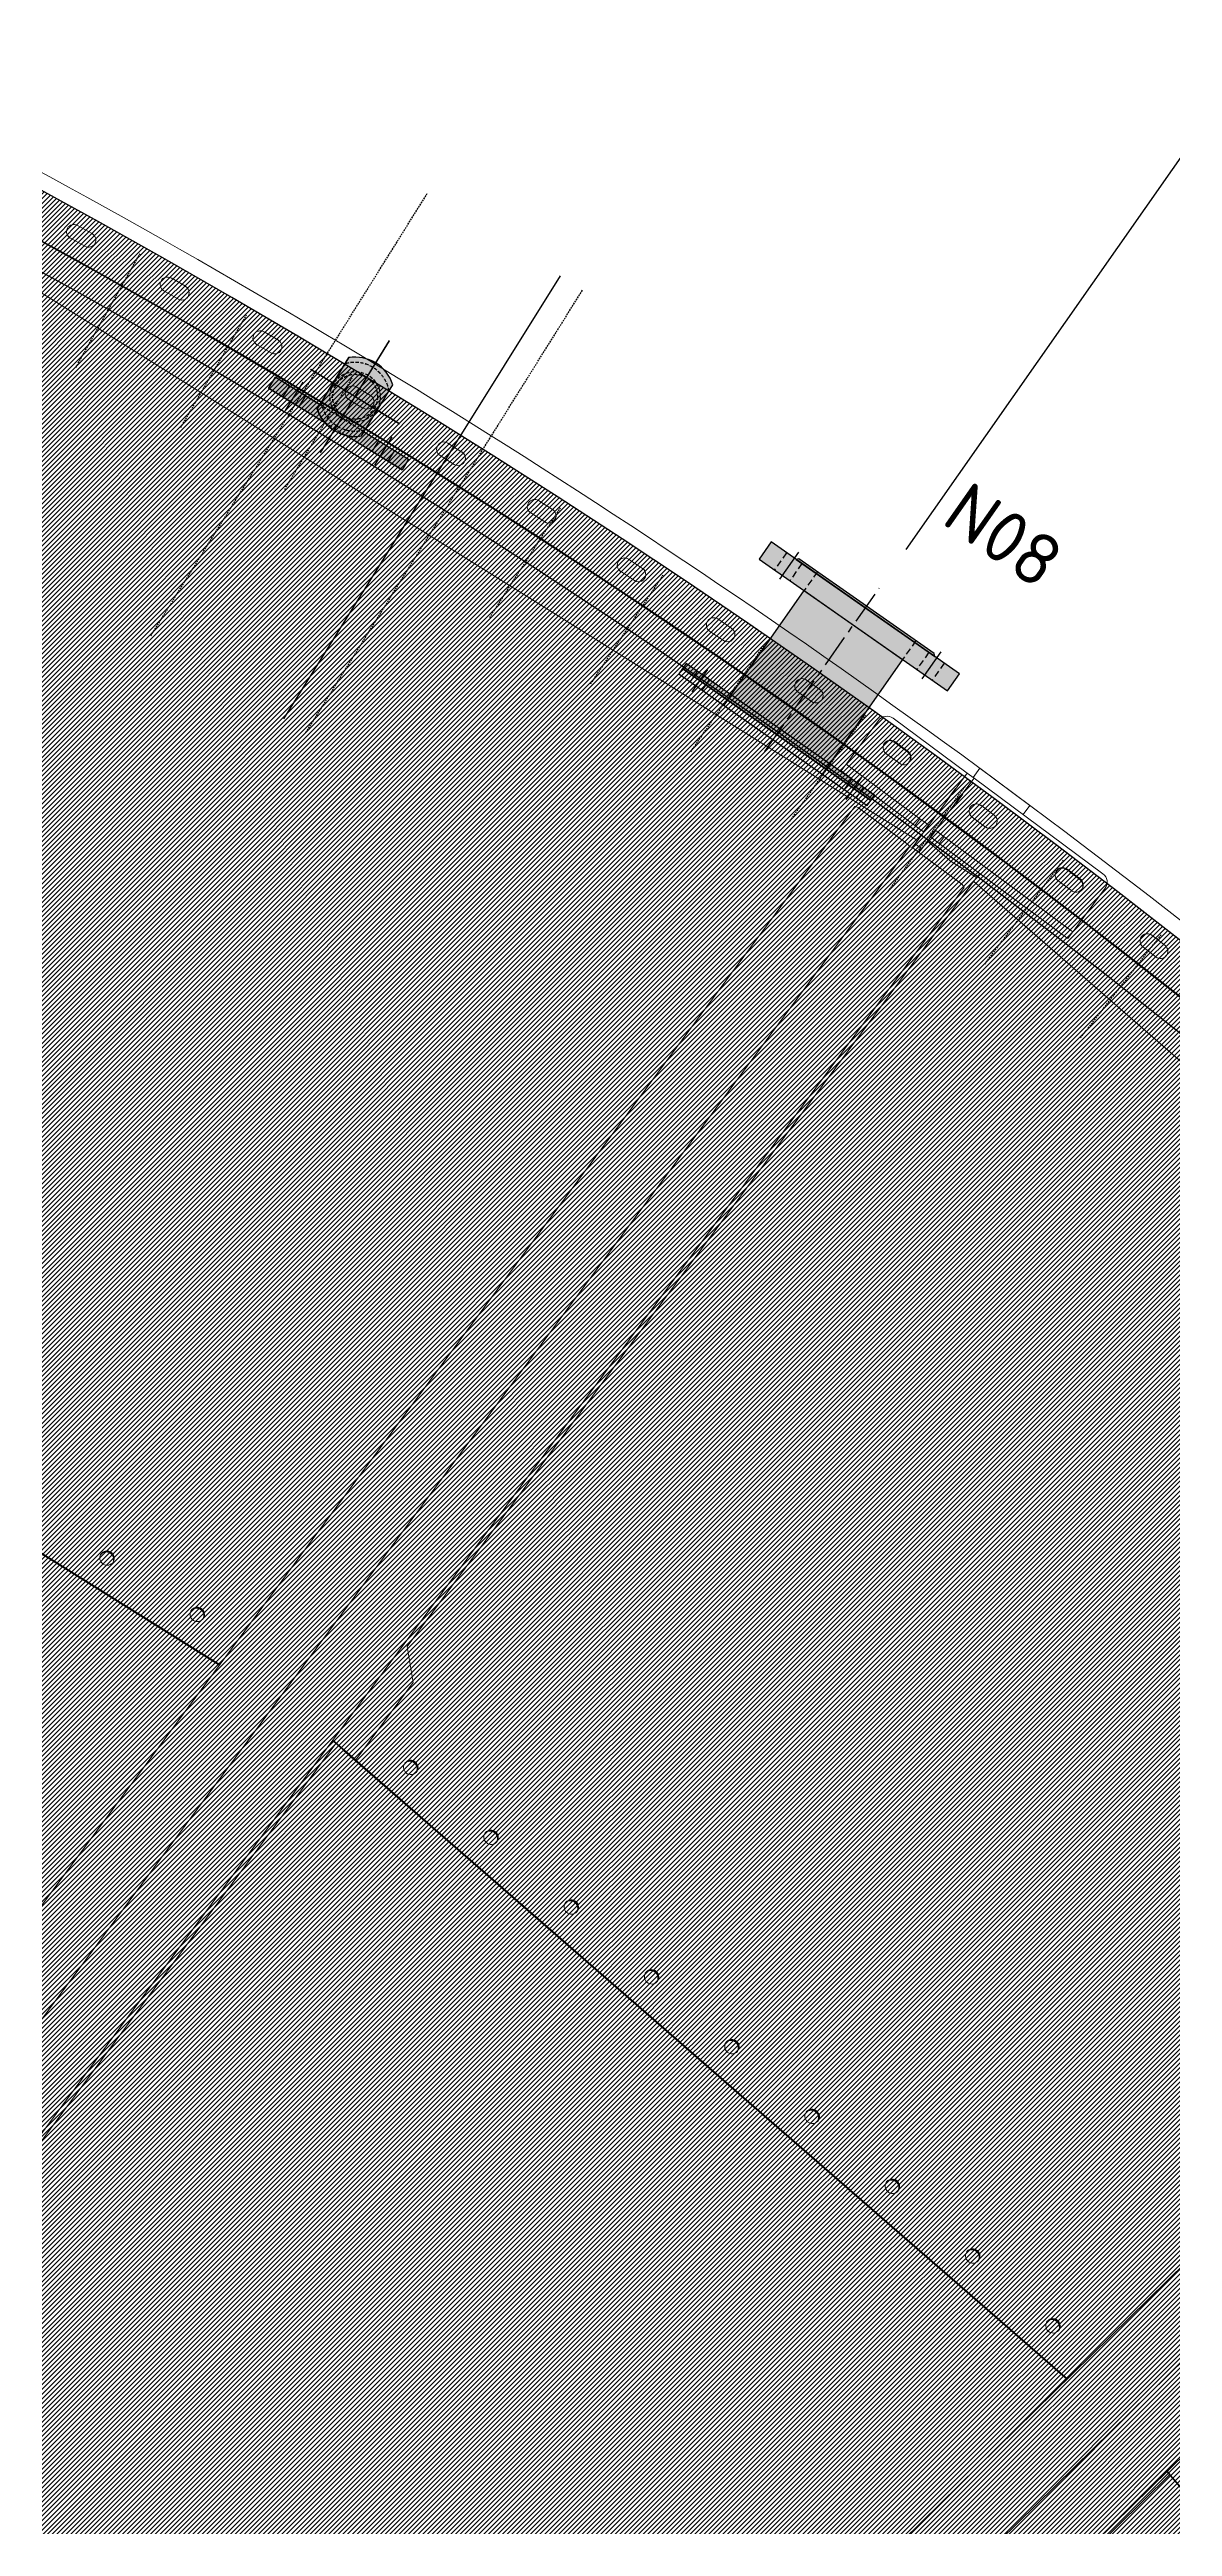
# Model space of a CAD drawing. Header units: millimetres. Extents: x -272986 to 200319, y -34579 to 49604.
# Drawn here: x 11574 to 12649, y 43119 to 45490 of the extents above; entities that cross this region are included whole.
import ezdxf

# ---------------------------------------------------------------- set-up
doc = ezdxf.new("R2010")
doc.units = ezdxf.units.MM
for name, pattern in [('CENTER', [50.8, 31.75, -6.35, 6.35, -6.35]), ('HIDDEN', [9.525, 6.35, -3.175]), ('HIDDEN2', [4.7625, 3.175, -1.5875])]:
    doc.linetypes.add(name, pattern=pattern)
doc.layers.get('Defpoints').update_dxf_attribs({"color": 9})
for name, color, linetype in [('X 0001 M', 7, 'Continuous'), ('X 0051 M', 7, 'Continuous'), ('X 0203 M', 7, 'Continuous'), ('X 1001 M', 8, 'HIDDEN2'), ('X 1051 M', 8, 'HIDDEN'), ('X 1203 M', 8, 'HIDDEN2'), ('X 2051 M', 1, 'CENTER'), ('X 2203 M', 1, 'CENTER'), ('X 3001 D', 5, 'Continuous'), ('X 5001 H', 8, 'Continuous'), ('X 5203 H', 255, 'Continuous')]:
    doc.layers.add(name, color=color, linetype=linetype)
doc.layers.add('X 5999 H', color=7, linetype='Continuous', true_color=0xffffff)
doc.styles.add('BIT STD. 2.5', font='isocpeur.ttf', dxfattribs={"height": 2.5})
doc.dimstyles.new('BIT STD. 2.5', dxfattribs={"dimtxt": 2.5, "dimasz": 2.5, "dimexe": 1, "dimexo": 0.75, "dimgap": 1, "dimtad": 1, "dimdec": 0, "dimdsep": 46, "dimtxsty": 'BIT STD. 2.5', "dimcen": 0, "dimadec": 0, "dimazin": 0, "dimtfac": 1, "dimtdec": 0, "dimtmove": 0, "dimatfit": 3, "dimfxl": 1, "dimtfill": 1, "dimlwd": -1, "dimlwe": -1, "dimarcsym": 0})

# ---------------------------------------------------------------- blocks, each defined once
blk = doc.blocks.new('*U393')
at = {"layer": 'X 0001 M'}
blk.add_line((25, -250), (25, 250), dxfattribs=at)
at = {"layer": 'X 1001 M', "color": 251, "ltscale": 0.5}
for p, q in [((-125, -250), (-125, 250)), ((50, -250), (50, 250))]:
    blk.add_line(p, q, dxfattribs=at)
blk = doc.blocks.new('*U394')
at = {"color": 0, "linetype": 'ByBlock', "lineweight": -2, "transparency": 16777216, "rotation": 324}
blk.add_blockref('*U393', (-43807.6, 44772), dxfattribs=at)
blk = doc.blocks.new('*U395')
at = {"layer": 'Defpoints', "color": 6, "linetype": 'HIDDEN2', "ltscale": 0.5}
blk.add_line((0, -62.5), (0, 62.5), dxfattribs=at)
blk = doc.blocks.new('*U396')
at = {"color": 0, "linetype": 'ByBlock', "lineweight": -2, "transparency": 16777216}
for p, rotation in [((-44075, 44956.6), 326.5714285714286), ((-43978.1, 44891.6), 325.7142857142857), ((-43882.2, 44825.1), 324.8571428571428), ((-43787.4, 44757.3), 323.9999999999999), ((-43693.5, 44688), 323.1428571428571), ((-43600.7, 44617.3), 322.2857142857143), ((-43508.9, 44545.3), 321.4285714285714), ((-43418.2, 44471.8), 320.5714285714286), ((-43328.7, 44397.1), 319.7142857142857), ((-43240.3, 44321), 318.8571428571428), ((-43153, 44243.6), 317.9999999999999)]:
    blk.add_blockref('*U395', p, dxfattribs=dict(at, rotation=rotation))
blk = doc.blocks.new('A$C6fe8132b')
for name in ['*U394', '*U396']:
    blk.add_blockref(name, (48371.2, -38448.1))
blk = doc.blocks.new('*D16')
at = {"layer": 'Defpoints', "color": 0, "transparency": 16777216}
for p in [(15597, 48479.1), (0, 38448.1), (15597, 38448.1)]:
    blk.add_point(p, dxfattribs=at)
at = {"layer": 'X 3001 D', "color": 0, "transparency": 16777216}
for p, q in [((0, 38493.1), (0, 48539.1)), ((15597, 38493.1), (15597, 48539.1)), ((150, 48479.1), (15447, 48479.1))]:
    blk.add_line(p, q, dxfattribs=at)
for points in [[(150, 48504.1), (150, 48454.1), (0, 48479.1)], [(15447, 48504.1), (15447, 48454.1), (15597, 48479.1)]]:
    blk.add_solid(points, dxfattribs=at)
at = {"layer": 'X 3001 D', "color": 0, "transparency": 16777216, "insert": (7798.5, 48629.1), "char_height": 150, "attachment_point": 5, "style": 'BIT STD. 2.5', "bg_fill": 3, "box_fill_scale": 1.1, "bg_fill_color": 256, "bg_fill_true_color": 13158600, "bg_fill_transparency": 0}
blk.add_mtext('INTERNAL TANK DIAMETER - %%C15597mm (20 PLATES ROUND)', dxfattribs=at)
blk = doc.blocks.new('A$C89218876')
at = {"layer": 'X 1001 M', "linetype": 'Continuous', "lineweight": 0}
for p, q in [((-3811, 4502), (-5034.9, 5934.9)), ((-5088.6, 5901.6), (-5906.3, 5083.9)), ((-5906.3, 5083.9), (-5088.6, 5901.6)), ((-3866.5, 4466.8), (-5084.3, 5892.7)), ((-3866.5, 4466.8), (-5084.3, 5892.7)), ((-3915.3, 4423.8), (-5133.8, 5850.5)), ((-5843.1, 5250.4), (-5832.4, 5262.3)), ((-5822, 5252.9), (-5832.7, 5241)), ((-6004.9, 5091), (-5905.1, 5207.8)), ((-5891, 5208.9), (-5857.6, 5180.4)), ((-5912, 5173.6), (-5901.6, 5185.8)), ((-5911.4, 5173.5), (-5900.8, 5185.5)), ((-5891, 5176.7), (-5901.4, 5164.5)), ((-5858, 5167.6), (-5851.5, 5175.2)), ((-5851.5, 5175.2), (-5857.6, 5180.4)), ((-5845.4, 5170), (-5851.9, 5162.4)), ((-5845.4, 5170), (-5851.5, 5175.2)), ((-4375.4, 5162.7), (-4351.8, 5180)), ((-4351.3, 5179.5), (-4374.9, 5162.2)), ((-5876.2, 5146.2), (-5881.6, 5139.9)), ((-5876.2, 5146.2), (-5858, 5167.6)), ((-5851.9, 5162.4), (-5870.2, 5141)), ((-3813, 4510.7), (-4371.5, 5164.7)), ((-5966.9, 5135.5), (-5975.2, 5142.6)), ((-5950.9, 5058.7), (-5881.6, 5139.9)), ((-5875.5, 5134.7), (-5944.9, 5053.5)), ((-5875.5, 5134.7), (-5870.2, 5141)), ((-5978.6, 5095.7), (-5968.2, 5107.8)), ((-5957.5, 5098.7), (-5967.9, 5086.6)), ((-6067.5, 5017.7), (-6010.1, 5084.9)), ((-6014, 5097.2), (-6005.7, 5090.1)), ((-6004.9, 5091), (-6010.1, 5084.9)), ((-6010.1, 5084.9), (-5980.8, 5059.9)), ((-5975.6, 5065.9), (-6004.9, 5091)), ((-5990.8, 5079), (-5990.5, 5079.4)), ((-5990.5, 5079.4), (-5982.1, 5072.2)), ((-5909.9, 5086.9), (-5927.5, 5062.6)), ((-5927.5, 5062.6), (-5909.9, 5086.9)), ((-5909.9, 5086.9), (-5913.6, 5090.1)), ((-5213.3, 4492), (-5909.9, 5086.9)), ((-5996.4, 5072.5), (-5996, 5072.9)), ((-5988, 5065.4), (-5996.4, 5072.5)), ((-5987.7, 5065.8), (-5988, 5065.4)), ((-5982.1, 5072.2), (-5982.5, 5071.8)), ((-5973.3, 5053.5), (-5980.8, 5059.9)), ((-5975.6, 5065.9), (-5968.1, 5059.5)), ((-5973.3, 5053.5), (-5946.2, 5030.4)), ((-5941, 5036.4), (-5968.1, 5059.5)), ((-5957.8, 5050.7), (-5957.4, 5051.1)), ((-5957.4, 5051.1), (-5950.9, 5058.7)), ((-5957.4, 5051.1), (-5951.3, 5045.9)), ((-5951.3, 5045.9), (-5944.9, 5053.5)), ((-5944.9, 5053.5), (-5950.9, 5058.7)), ((-5927.5, 5062.6), (-5947.9, 5042.3)), ((-5947.9, 5042.3), (-5927.5, 5062.6)), ((-5941.2, 5029.3), (-5905.4, 5071.1)), ((-4468.5, 3850.4), (-5901.3, 5074.2)), ((-4469.7, 5073), (-5118.5, 4424.2)), ((-5108.3, 4435.3), (-4470.1, 5073.5)), ((-5949.2, 5032.9), (-6628.8, 4097.4)), ((-6628.8, 4097.4), (-5949.2, 5032.9)), ((-6045.1, 5017.7), (-6034.7, 5029.9)), ((-6044.8, 5017), (-6034.5, 5029.3)), ((-6026.8, 4969.9), (-5969.8, 5036.7)), ((-5963.7, 5031.5), (-6020.7, 4964.7)), ((-5969.8, 5036.7), (-5963.3, 5044.3)), ((-5969.8, 5036.7), (-5963.7, 5031.5)), ((-5963.7, 5031.5), (-5957.2, 5039.1)), ((-5963.3, 5044.3), (-5963, 5044.6)), ((-5957.2, 5039.1), (-5963.3, 5044.3)), ((-5956.9, 5039.4), (-5957.2, 5039.1)), ((-5951.3, 5045.9), (-5951.7, 5045.5)), ((-5941, 5036.4), (-5946.2, 5030.4)), ((-5946.2, 5030.4), (-5942.7, 5027.3)), ((-5937.6, 5033.5), (-5941, 5036.4)), ((-6032.9, 4975.1), (-6066.4, 5003.6)), ((-6024.1, 5020.8), (-6034.5, 5008.6)), ((-5947.7, 5021.7), (-5983.4, 4979.9)), ((-4518.3, 3807.5), (-5943.6, 5024.8)), ((-4518.3, 3807.5), (-5943.6, 5024.8)), ((-6026.8, 4969.9), (-6032.9, 4975.1)), ((-6020.7, 4964.7), (-6026.8, 4969.9)), ((-4559.1, 3756.9), (-5985.8, 4975.4)), ((-6109.9, 4937.4), (-6099.8, 4949.8)), ((-6089, 4941), (-6099, 4928.6)), ((-6174, 4857), (-6164.1, 4869.6)), ((-6153.1, 4860.9), (-6163, 4848.3)), ((-6237.1, 4775.8), (-6227.3, 4788.5)), ((-6216.2, 4779.9), (-6226, 4767.3)), ((-6299, 4693.7), (-6289.5, 4706.5)), ((-6278.2, 4698.2), (-6287.8, 4685.4)), ((-6359.9, 4610.9), (-6350.5, 4623.8)), ((-6339.2, 4615.6), (-6348.6, 4602.6)), ((-6419.7, 4527.2), (-6410.5, 4540.3)), ((-6399.1, 4532.2), (-6408.3, 4519.2)), ((-5178.6, 4495.3), (-5213.3, 4492)), ((-5108.5, 4435.4), (-5178.6, 4495.3)), ((-5178.6, 4495.3), (-5178.2, 4495)), ((-6478.5, 4442.8), (-6469.4, 4456)), ((-6457.9, 4448.1), (-6466.9, 4434.9)), ((-5129.1, 4414.7), (-5108.5, 4435.4)), ((-5108, 4435), (-5128.6, 4414.2)), ((-5108.5, 4435.4), (-5108, 4435)), ((-5108.1, 4435.2), (-5108, 4435)), ((-4471.7, 3858.7), (-5125.6, 4417.2)), ((-5118.5, 4424.2), (-5118.7, 4424.3)), ((-5118.7, 4424.3), (-5118.5, 4424.2)), ((-6536.1, 4357.6), (-6527.2, 4370.9)), ((-6515.5, 4363.2), (-6524.4, 4349.9)), ((-5208.3, 4311.3), (-5747.6, 3569)), ((-5739.3, 3581.6), (-5208.8, 4311.8)), ((-6592.5, 4271.7), (-6583.8, 4285.1)), ((-6572.1, 4277.5), (-6580.8, 4264.1))]:
    blk.add_line(p, q, dxfattribs=at)
for centre, radius, start, end in [((0, 0), 7883.5, 130.28326, 139.71674), ((-5827.2, 5257.6), 7, 318, 138), ((-5837.9, 5245.7), 7, 138, 318), ((-5897.5, 5201.3), 10, 49.5, 139.5), ((-5906.7, 5169.1), 7, 139.5, 319.5), ((-5906.1, 5168.9), 7, 138.75, 249.4197), ((-5896.3, 5181.2), 7, 319.5, 139.5), ((-5895.5, 5180.9), 7, 69.5126, 138.75), ((0, 0), 7883.5, 139.28326, 148.71674), ((-5962.9, 5103.3), 7, 319.5, 139.5), ((-5973.2, 5091.1), 7, 139.5, 319.5), ((-6029.4, 5025.3), 7, 319.5, 139.5), ((-6029.1, 5024.8), 7, 29.5803, 140.25), ((-6059.9, 5011.2), 10, 139.5, 229.5), ((-6039.8, 5013.2), 7, 139.5, 319.5), ((-6039.4, 5012.5), 7, 140.25, 209.4874), ((-6104.5, 4933), 7, 141, 321), ((-6094.4, 4945.4), 7, 321, 141), ((-6158.6, 4865.2), 7, 321.75, 141.75), ((-6168.5, 4852.7), 7, 141.75, 321.75), ((-6221.8, 4784.2), 7, 322.5, 142.5), ((-6231.5, 4771.5), 7, 142.5, 322.5), ((-6283.9, 4702.4), 7, 323.25, 143.25), ((-6293.4, 4689.5), 7, 143.25, 323.25), ((-6344.9, 4619.7), 7, 324, 144), ((-6354.3, 4606.8), 7, 144, 324), ((-6404.8, 4536.3), 7, 324.75, 144.75), ((-6414, 4523.2), 7, 144.75, 324.75), ((-6463.6, 4452), 7, 325.5, 145.5), ((-6472.7, 4438.8), 7, 145.5, 325.5), ((-6521.3, 4367), 7, 326.25, 146.25), ((-6530.2, 4353.7), 7, 146.25, 326.25), ((-6586.7, 4267.9), 7, 147, 327), ((-6577.9, 4281.3), 7, 327, 147)]:
    blk.add_arc(centre, radius, start, end, dxfattribs=at)
at = {"layer": 'X 1001 M', "linetype": 'Continuous', "lineweight": 0, "extrusion": (0, 0, -1)}
for centre, major_axis, ratio, start_param, end_param in [((-5904.6, 5070.4), (3.25, 3.8), 0.224951, -1.570796, 0), ((-4521.7, 5063.3), (4.95, 4.95), 0.97437, -3.141592653589768, 3.141592653589818), ((-4521.2, 5062.8), (-4.95, -4.95), 0.97437, 0.049492, 3.092101), ((-5940.3, 5028.6), (-3.25, -3.8), 0.224951, 0, 1.570796), ((-4593.7, 4991.3), (4.95, 4.95), 0.97437, -3.141592653589768, 3.141592653589818), ((-4593.2, 4990.8), (-4.95, -4.95), 0.97437, 0.049492, 3.092101), ((-4665.7, 4919.3), (4.95, 4.95), 0.97437, -3.141592653589768, 3.141592653589818), ((-4665.2, 4918.8), (-4.95, -4.95), 0.97437, 0.049492, 3.092101), ((-4737.7, 4847.3), (4.95, 4.95), 0.97437, -3.141592653589768, 3.141592653589818), ((-4737.2, 4846.8), (-4.95, -4.95), 0.97437, 0.049492, 3.092101), ((-4809.7, 4775.3), (4.95, 4.95), 0.97437, -3.141592653589768, 3.141592653589818), ((-4809.2, 4774.8), (-4.95, -4.95), 0.97437, 0.049492, 3.092101), ((-4881.7, 4703.3), (4.95, 4.95), 0.97437, -3.141592653589768, 3.141592653589818), ((-4881.2, 4702.8), (-4.95, -4.95), 0.97437, 0.049492, 3.092101), ((-4953.7, 4631.3), (4.95, 4.95), 0.97437, -3.141592653589768, 3.141592653589818), ((-4953.2, 4630.8), (-4.95, -4.95), 0.97437, 0.049492, 3.092101), ((-5025.7, 4559.3), (4.95, 4.95), 0.97437, -3.141592653589768, 3.141592653589818), ((-5025.2, 4558.8), (-4.95, -4.95), 0.97437, 0.049492, 3.092101), ((-5097.7, 4487.3), (4.95, 4.95), 0.97437, -3.141592653589768, 3.141592653589818), ((-5097.2, 4486.8), (-4.95, -4.95), 0.97437, 0.049492, 3.092101), ((-5258.1, 4293.6), (4.11, 5.66), 0.97437, -3.141592653589814, 3.141592653589773), ((-5257.5, 4293.2), (-4.11, -5.66), 0.97437, 0.049492, 3.092101), ((-5317.9, 4211.2), (4.11, 5.66), 0.97437, -3.141592653589814, 3.141592653589773), ((-5317.4, 4210.8), (-4.11, -5.66), 0.97437, 0.049492, 3.092101)]:
    blk.add_ellipse(centre, major_axis=major_axis, ratio=ratio, start_param=start_param, end_param=end_param, dxfattribs=at)
at = {"layer": 'X 1001 M', "linetype": 'Continuous', "lineweight": 0}
for centre, major_axis, ratio, start_param, end_param in [((-4521.2, 5062.8), (4.95, 4.95), 0.97437, 0.049492, 3.092101), ((-4520.8, 5062.4), (4.95, 4.95), 0.97437, 0.090823, 3.05077), ((-5946.8, 5021), (3.25, 3.8), 0.224951, 0, 1.570796), ((-5982.5, 4979.2), (-3.25, -3.8), 0.224951, -1.570796, 0), ((-4593.2, 4990.8), (4.95, 4.95), 0.97437, 0.049492, 3.092101), ((-4592.8, 4990.4), (4.95, 4.95), 0.97437, 0.090823, 3.05077), ((-4665.2, 4918.8), (4.95, 4.95), 0.97437, 0.049492, 3.092101), ((-4664.8, 4918.4), (4.95, 4.95), 0.97437, 0.090823, 3.05077), ((-4737.2, 4846.8), (4.95, 4.95), 0.97437, 0.049492, 3.092101), ((-4736.8, 4846.4), (4.95, 4.95), 0.97437, 0.090823, 3.05077), ((-4809.2, 4774.8), (4.95, 4.95), 0.97437, 0.049492, 3.092101), ((-4808.8, 4774.4), (4.95, 4.95), 0.97437, 0.090823, 3.05077), ((-4881.2, 4702.8), (4.95, 4.95), 0.97437, 0.049492, 3.092101), ((-4880.8, 4702.4), (4.95, 4.95), 0.97437, 0.090823, 3.05077), ((-4953.2, 4630.8), (4.95, 4.95), 0.97437, 0.049492, 3.092101), ((-4952.8, 4630.4), (4.95, 4.95), 0.97437, 0.090823, 3.05077), ((-5025.2, 4558.8), (4.95, 4.95), 0.97437, 0.049492, 3.092101), ((-5024.8, 4558.4), (4.95, 4.95), 0.97437, 0.090823, 3.05077), ((-5097.2, 4486.8), (4.95, 4.95), 0.97437, 0.049492, 3.092101), ((-5096.8, 4486.4), (4.95, 4.95), 0.97437, 0.090823, 3.05077), ((-5257.5, 4293.2), (4.11, 5.66), 0.97437, 0.049492, 3.092101), ((-5257.1, 4292.9), (4.11, 5.66), 0.97437, 0.090823, 3.05077), ((-5317.4, 4210.8), (4.11, 5.66), 0.97437, 0.049492, 3.092101), ((-5316.9, 4210.5), (4.11, 5.66), 0.97437, 0.090823, 3.05077)]:
    blk.add_ellipse(centre, major_axis=major_axis, ratio=ratio, start_param=start_param, end_param=end_param, dxfattribs=at)
blk = doc.blocks.new('Heavy Duty - HR Std - plan')
at = {"layer": 'X 5203 H', "ltscale": 10}
h = blk.add_hatch(color=256, dxfattribs=at)
edge = h.paths.add_edge_path()
edge.add_arc((50, -36.2), 38, 107.9519, 131.0063)
edge.add_line((25.1, -7.5), (25.1, -12))
edge.add_line((25.1, -12), (-25, -12))
edge.add_line((-25, -12), (-25, 0))
edge.add_line((-25, 0), (38.3, 0))
edge = h.paths.add_edge_path()
edge.add_line((74.9, -64.8), (74.9, -7.5))
edge.add_arc((50, -36.2), 38, 48.9937, 131.0063)
edge.add_line((25.1, -7.5), (25.1, -64.8))
edge.add_arc((50, -36.2), 38, 228.9937, 311.0063)
edge = h.paths.add_edge_path()
edge.add_arc((50, -36.2), 38, 48.9937, 72.0481, ccw=False)
edge.add_line((74.9, -7.5), (74.9, -12))
edge.add_line((74.9, -12), (125, -12))
edge.add_line((125, -12), (125, 0))
edge.add_line((125, 0), (61.7, 0))
at = {"layer": 'X 0203 M', "ltscale": 10}
for points in [[(38.3, 0, 0.100935), (25.1, -7.5), (25.1, -12), (-25, -12), (-25, 0)], [(61.7, 0, -0.100935), (74.9, -7.5), (74.9, -12), (125, -12), (125, 0)]]:
    blk.add_lwpolyline(points, format="xyb", close=True, dxfattribs=at)
at = {"layer": 'X 0203 M'}
blk.add_lwpolyline([(74.9, -64.8), (74.9, -7.5, 0.373947), (25.1, -7.5), (25.1, -64.8, 0.373947)], format="xyb", close=True, dxfattribs=at)
at = {"layer": 'X 1203 M', "ltscale": 10}
for p, q in [((-9, -12), (-9, 0)), ((9, -12), (9, 0)), ((91, -12), (91, 0)), ((109, -12), (109, 0))]:
    blk.add_line(p, q, dxfattribs=at)
at = {"layer": 'X 1203 M'}
blk.add_line((25.1, -12), (74.9, -12), dxfattribs=at)
blk.add_lwpolyline([(61.7, 0), (38.3, 0)], dxfattribs=at)
for radius in [24.1, 21.5]:
    blk.add_circle((50, -36.2), radius, dxfattribs=at)
for start, end in [(40.7711, 139.2289), (220.7711, 319.2289)]:
    blk.add_arc((50, -36.2), 32.9, start, end, dxfattribs=at)
at = {"layer": 'X 2203 M', "ltscale": 10}
for p, q in [((50, 26.8), (50, -99.2)), ((0, -22), (0, 10)), ((100, -22), (100, 10)), ((0.1, -36.2), (99.9, -36.2))]:
    blk.add_line(p, q, dxfattribs=at)
blk = doc.blocks.new('HD-HRST-01-TOP')
at = {"layer": 'X 0203 M'}
blk.add_blockref('Heavy Duty - HR Std - plan', (0, 0), dxfattribs=at)
blk = doc.blocks.new('*U97')
blk.add_blockref('HD-HRST-01-TOP', (0, 0))
blk = doc.blocks.new('*U113')
at = {"rotation": 4.446207949587252}
blk.add_blockref('*U97', (-7.9, -531.6), dxfattribs=at)
blk = doc.blocks.new('*U114')
at = {"color": 0, "linetype": 'ByBlock', "lineweight": -2, "transparency": 16777216, "rotation": 144}
blk.add_blockref('*U113', (11571.6, 44675.5), dxfattribs=at)
blk = doc.blocks.new('NP16 SF_100NB_ELEV')
at = {"layer": 'X 5001 H'}
h = blk.add_hatch(color=256, dxfattribs=at)
h.dxf.hatch_style = 1
h.set_gradient(color1=(91, 91, 91), rotation=90, one_color=1, tint=1, name='CYLINDER')
h.paths.add_polyline_path([(-6, -110), (0, -110), (0, 110), (-6, 110)])
h.paths.add_polyline_path([(-148, -110), (-128, -110), (-128, 110), (-148, 110)])
h = blk.add_hatch(color=256, dxfattribs=at)
h.dxf.hatch_style = 1
h.set_gradient(color1=(91, 91, 91), rotation=90, one_color=1, tint=1, name='CYLINDER')
h.paths.add_polyline_path([(-148, 81), (-150, 79), (-150, -79), (-148, -81)])
h = blk.add_hatch(color=256, dxfattribs=at)
h.dxf.hatch_style = 1
h.set_gradient(color1=(91, 91, 91), rotation=90, one_color=1, tint=1, name='CYLINDER')
h.paths.add_polyline_path([(-128, 57.5), (-6, 57.5), (-6, -57.5), (-128, -57.5)])
blk.add_lwpolyline([(-128, 57.5), (-6, 57.5), (-6, -57.5), (-128, -57.5)], close=True)
at = {"layer": 'X 0051 M'}
for points in [[(-148, -110), (-128, -110), (-128, 110), (-148, 110)], [(-6, -110), (0, -110), (0, 110), (-6, 110)], [(-148, 81), (-150, 79), (-150, -79), (-148, -81)]]:
    blk.add_lwpolyline(points, close=True, dxfattribs=at)
at = {"layer": 'X 0051 M', "color": 8}
blk.add_lwpolyline([(0, -110), (6, -110), (6, 110), (0, 110)], close=True, dxfattribs=at)
at = {"layer": 'X 1051 M'}
for p, q in [((-6, 97), (0, 97)), ((0, 97), (6, 97)), ((-148, 92.1), (-128, 92.1)), ((-148, 74.1), (-128, 74.1)), ((-6, 83), (0, 83)), ((0, 83), (6, 83)), ((-150, 57.5), (-128, 57.5)), ((-6, 57.5), (0, 57.5)), ((0, 57.5), (6, 57.5)), ((-150, -57.5), (-128, -57.5)), ((-6, -57.5), (0, -57.5)), ((0, -57.5), (6, -57.5)), ((-148, -74.1), (-128, -74.1)), ((-148, -92.1), (-128, -92.1)), ((-6, -83), (0, -83)), ((0, -83), (6, -83)), ((-6, -97), (0, -97)), ((0, -97), (6, -97))]:
    blk.add_line(p, q, dxfattribs=at)
at = {"layer": 'X 2051 M'}
for p, q in [((-155, 83.1), (-121, 83.1)), ((-13, 90), (7, 90)), ((-7, 90), (13, 90)), ((20, 0), (-171, 0)), ((-155, -83.1), (-121, -83.1)), ((-13, -90), (7, -90)), ((-7, -90), (13, -90))]:
    blk.add_line(p, q, dxfattribs=at)
blk = doc.blocks.new('*U506')
at = {"rotation": 264.9999999999999}
blk.add_blockref('NP16 SF_100NB_ELEV', (679.5, 7766.8), dxfattribs=at)
at = {"layer": 'Defpoints', "style": 'BIT STD. 2.5'}
blk.add_attdef('REF', (712.9, 8020.6), '', height=50, rotation=355, dxfattribs=at)
blk = doc.blocks.new('*D199')
at = {"layer": 'Defpoints', "color": 0, "transparency": 16777216}
for p in [(7798.5, 48049.6), (13298.7, 32947.9), (13433.8, 32812.9), (7798.5, 28976.7), (10443, 28578.8)]:
    blk.add_point(p, dxfattribs=at)
at = {"layer": 'X 3001 D', "color": 0, "transparency": 16777216}
for p, q in [((13465.6, 32781), (15065.8, 31180.9)), ((7798.5, 28931.7), (7798.5, 28170.7))]:
    blk.add_line(p, q, dxfattribs=at)
blk.add_arc((7798.5, 38448.1), 10217.5, 270.84115, 314.15885, dxfattribs=at)
for points in [[(14898.9, 31135.8), (14934, 31100.2), (15023.3, 31223.3)], [(7948.7, 28206.8), (7948.3, 28256.8), (7798.5, 28230.7)]]:
    blk.add_solid(points, dxfattribs=at)
at = {"layer": 'X 3001 D', "color": 0, "transparency": 16777216, "insert": (14404.5, 30831.4), "char_height": 150, "attachment_point": 5, "rotation": 40.9352, "style": 'BIT STD. 2.5', "bg_fill": 3, "box_fill_scale": 1.1, "bg_fill_color": 256, "bg_fill_true_color": 13158600, "bg_fill_transparency": 0}
blk.add_mtext('45° - {\\C7;D02}', dxfattribs=at)
blk = doc.blocks.new('*D202')
at = {"layer": 'Defpoints', "color": 0, "transparency": 16777216}
for p in [(14700.3, 42432.9), (18343, 40307.4), (-1697.7, 38448.1), (7798.5, 38448.1), (18712.7, 38448.1)]:
    blk.add_point(p, dxfattribs=at)
at = {"layer": 'X 3001 D', "color": 0, "transparency": 16777216}
blk.add_line((14739.3, 42455.4), (17123.2, 43831.7), dxfattribs=at)
blk.add_arc((7798.5, 38448.1), 10707.2, 0.80268, 29.19732, dxfattribs=at)
for points in [[(17123.5, 43659), (17167, 43683.7), (17071.2, 43801.7)], [(18529.6, 38598.3), (18479.6, 38598), (18505.7, 38448.1)]]:
    blk.add_solid(points, dxfattribs=at)
at = {"layer": 'X 3001 D', "color": 0, "transparency": 16777216, "insert": (17449.5, 43389), "char_height": 150, "attachment_point": 5, "rotation": 297.1103, "style": 'BIT STD. 2.5', "bg_fill": 3, "box_fill_scale": 1.1, "bg_fill_color": 256, "bg_fill_true_color": 13158600, "bg_fill_transparency": 0}
blk.add_mtext('30° {\\C7;N10}', dxfattribs=at)
blk = doc.blocks.new('*D203')
at = {"layer": 'Defpoints', "color": 0, "transparency": 16777216}
for p in [(7798.5, 48049.6), (11766.6, 31844.1), (11918, 31592.1), (9461.8, 29325.7), (7798.5, 29039.7)]:
    blk.add_point(p, dxfattribs=at)
at = {"layer": 'X 3001 D', "color": 0, "transparency": 16777216}
blk.add_line((11941.2, 31553.5), (12605.3, 30448.4), dxfattribs=at)
blk.add_arc((7798.5, 38448.1), 9272.8, 270.92685, 300.07315, dxfattribs=at)
for points in [[(12432.5, 30445.1), (12457.9, 30402.1), (12574.3, 30499.8)], [(7948.7, 29151.6), (7948.3, 29201.6), (7798.5, 29175.3)]]:
    blk.add_solid(points, dxfattribs=at)
at = {"layer": 'X 3001 D', "color": 0, "transparency": 16777216, "insert": (11830, 30247.8), "char_height": 150, "attachment_point": 5, "rotation": 26.1797, "style": 'BIT STD. 2.5', "bg_fill": 3, "box_fill_scale": 1.1, "bg_fill_color": 256, "bg_fill_true_color": 13158600, "bg_fill_transparency": 0}
blk.add_mtext('31.0° - {\\C7;MH02}', dxfattribs=at)
blk = doc.blocks.new('*D209')
at = {"layer": 'Defpoints', "color": 0, "transparency": 16777216}
for p in [(2783.5, 44641.1), (2998.8, 44375.3), (-1159.8, 41187), (-1697.7, 38448.1), (18712.7, 38448.1)]:
    blk.add_point(p, dxfattribs=at)
at = {"layer": 'X 3001 D', "color": 0, "transparency": 16777216}
blk.add_line((2755.2, 44676.1), (1865.5, 45774.8), dxfattribs=at)
blk.add_arc((7798.5, 38448.1), 9367.6, 129.91747, 179.08253, dxfattribs=at)
for points in [[(1771.6, 45652.1), (1803.3, 45613.5), (1903.3, 45728.1)], [(-1542.9, 38597.9), (-1592.9, 38598.3), (-1569.1, 38448.1)]]:
    blk.add_solid(points, dxfattribs=at)
at = {"layer": 'X 3001 D', "color": 0, "transparency": 16777216, "insert": (1329.9, 45409.3), "char_height": 150, "attachment_point": 5, "rotation": 42.8995, "style": 'BIT STD. 2.5', "bg_fill": 3, "box_fill_scale": 1.1, "bg_fill_color": 256, "bg_fill_true_color": 13158600, "bg_fill_transparency": 0}
blk.add_mtext('51° - {\\C7;N02}', dxfattribs=at)
blk = doc.blocks.new('*D367')
at = {"layer": 'Defpoints', "color": 0, "transparency": 16777216}
for p in [(7798.5, 48049.6), (9661.5, 47470.6), (12368.5, 44974.7), (7798.5, 38448.1), (7798.5, 29039.7)]:
    blk.add_point(p, dxfattribs=at)
at = {"layer": 'X 3001 D', "color": 0, "transparency": 16777216}
blk.add_line((12394.3, 45011.6), (13117.1, 46043.9), dxfattribs=at)
blk.add_arc((7798.5, 38448.1), 9212.7, 55.93289, 89.06711, dxfattribs=at)
for points in [[(7948.3, 47634.7), (7948.7, 47684.7), (7798.5, 47660.9)], [(12973.3, 46100.4), (12945, 46059.2), (13082.7, 45994.8)]]:
    blk.add_solid(points, dxfattribs=at)
at = {"layer": 'X 3001 D', "color": 0, "transparency": 16777216, "insert": (12609.8, 46462.7), "char_height": 150, "attachment_point": 5, "rotation": 329.0226, "style": 'BIT STD. 2.5', "bg_fill": 3, "box_fill_scale": 1.1, "bg_fill_color": 256, "bg_fill_true_color": 13158600, "bg_fill_transparency": 0}
blk.add_mtext('{\\C7;N08} - 35°', dxfattribs=at)
blk = doc.blocks.new('*D368')
at = {"layer": 'Defpoints', "color": 0, "transparency": 16777216}
for p in [(7798.5, 48049.6), (10335.2, 47913.8), (13419.1, 44067.5), (7798.5, 38448.1), (7798.5, 29039.7)]:
    blk.add_point(p, dxfattribs=at)
at = {"layer": 'X 3001 D', "color": 0, "transparency": 16777216}
for p, q in [((7798.5, 48094.6), (7798.5, 48307.9)), ((13450.9, 44099.3), (14771.2, 45419.2))]:
    blk.add_line(p, q, dxfattribs=at)
blk.add_arc((7798.5, 38448.1), 9799.7, 45.87054, 89.12299, dxfattribs=at)
for points in [[(7948.3, 48221.7), (7948.7, 48271.7), (7798.5, 48247.9)], [(14639.4, 45499.9), (14604.3, 45464.3), (14728.7, 45376.8)]]:
    blk.add_solid(points, dxfattribs=at)
at = {"layer": 'X 3001 D', "color": 0, "transparency": 16777216, "insert": (14294.8, 45964.7), "char_height": 150, "attachment_point": 5, "rotation": 319.1644, "style": 'BIT STD. 2.5', "bg_fill": 3, "box_fill_scale": 1.1, "bg_fill_color": 256, "bg_fill_true_color": 13158600, "bg_fill_transparency": 0}
blk.add_mtext('{\\C7;D01} - 45°', dxfattribs=at)

msp = doc.modelspace()

# ---------------------------------------------------------------- hatches: boundary and pattern name
at = {"layer": 'X 5999 H'}
h = msp.add_hatch(dxfattribs=at)
h.set_pattern_fill('ANSI31', color=9)
h.set_pattern_definition([(45, (25000, 0), (-2.24506403, 2.24506403), [])])
edge = h.paths.add_edge_path()
edge.add_arc((7798.4957, 38448.1402), 7825.6047, 2.59310195, 94.99996544, ccw=False)
edge.add_line((15616.0872, 38802.1919), (15658.4432, 38804.11))
edge.add_arc((7798.4957, 38448.1402), 7825.6047, 274.95448705, 357.39914168)
edge.add_line((15616.0392, 38093.0303), (15658.3937, 38091.1063))
edge.add_arc((7798.4974, 38448.1368), 7868.0011, 274.95447724, 357.39916567, ccw=False)
edge.add_arc((7798.4953, 38448.14), 7868.0046, 2.59310269, 274.95162181)
edge.add_arc((7798.4957, 38448.1402), 7825.6047, 2.59952649, 274.95161898)

# ---------------------------------------------------------------- linework, layer by layer
at = {"layer": 'X 0001 M', "linetype": 'Continuous'}
for centre, radius, start, end in [((7798.4953, 38448.14), 7868.0046, 2.59310269, 274.95162181), ((7798.4957, 38448.1402), 7825.6047, 2.59952649, 274.95161898)]:
    msp.add_arc(centre, radius, start, end, dxfattribs=at)

# ---------------------------------------------------------------- block references
at = {"rotation": 4.000000000000008}
msp.add_blockref('A$C6fe8132b', (7798.5, 38448.1453), dxfattribs=at)
at = {"layer": 'X 1001 M', "rotation": 273.9910714243701}
msp.add_blockref('A$C89218876', (7798.5, 38448.1453), dxfattribs=at)

# ---------------------------------------------------------------- next in the draw order: dimensions: what is measured, and where the dimension line sits
at = {"layer": 'X 3001 D'}
dim = msp.add_linear_dim(base=(15597, 48479.1483), p1=(0, 38448.1453), p2=(15597, 38448.1453), text='INTERNAL TANK DIAMETER - %%C<>mm (20 PLATES ROUND)', dimstyle='BIT STD. 2.5', dxfattribs=at)
dim.commit()
dim.dimension.update_dxf_attribs({"geometry": '*D16', "text_midpoint": (7798.5, 48629.1483)})

# ---------------------------------------------------------------- next in the draw order: linework, layer by layer
msp.add_lwpolyline([(7116.454, 46243.9666, -0.426571543), (15616.0872, 38802.1919), (15658.4432, 38804.11)], format="xyb")
msp.add_circle((7798.5, 38448.1453), 7798.5)

# ---------------------------------------------------------------- next in the draw order: block references
msp.add_blockref('*U114', (0, 0))
at = {"rotation": 148.4462079495872}
msp.add_blockref('*U97', (11890.4436, 45100.9973), dxfattribs=at)
at = {"rotation": 329.9999999999999}
msp.add_blockref('*U506', (7798.5, 38448.1453), dxfattribs=at).add_auto_attribs({'REF': 'N08'})

# ---------------------------------------------------------------- next in the draw order: dimensions: what is measured, and where the dimension line sits
at = {"layer": 'X 3001 D'}
dim = msp.add_angular_dim_2l(base=(10442.974, 28578.8342), line1=((7798.5, 28976.6983), (7798.5, 48049.6266)), line2=((13298.7301, 32947.9152), (13433.7875, 32812.8578)), text='<> - {\\C7;D02}', dimstyle='BIT STD. 2.5', override={"dimscale": 0, "dimjust": 2}, dxfattribs=at)
dim.commit()
dim.dimension.update_dxf_attribs({"geometry": '*D199', "text_midpoint": (14493.032, 30729.351), "dimtype": 162})

# ---------------------------------------------------------------- next in the draw order: dimensions: what is measured, and where the dimension line sits
dim = msp.add_angular_dim_2l(base=(18343.0225, 40307.4292), line1=((7798.5, 38448.1453), (14700.2895, 42432.8953)), line2=((18712.7368, 38448.1453), (-1697.6528, 38448.1453)), text='<> {\\C7;N10}', dimstyle='BIT STD. 2.5', override={"dimscale": 0, "dimjust": 1}, dxfattribs=at)
dim.commit()
dim.dimension.update_dxf_attribs({"geometry": '*D202', "text_midpoint": (17449.4709, 43388.9769)})

# ---------------------------------------------------------------- next in the draw order: dimensions: what is measured, and where the dimension line sits
dim = msp.add_angular_dim_2l(base=(9461.806, 29325.7349), line1=((11766.6108, 31844.0999), (11918.032, 31592.0927)), line2=((7798.5, 48049.6266), (7798.5, 29039.7)), text='<> - {\\C7;MH02}', dimstyle='BIT STD. 2.5', override={"dimscale": 0, "dimjust": 1, "dimadec": 1}, dxfattribs=at)
dim.commit()
dim.dimension.update_dxf_attribs({"geometry": '*D203', "text_midpoint": (11829.9647, 30247.7929)})

# ---------------------------------------------------------------- next in the draw order: dimensions: what is measured, and where the dimension line sits
dim = msp.add_angular_dim_2l(base=(-1159.7905, 41186.9696), line1=((2998.7732, 44375.3144), (2783.5456, 44641.0983)), line2=((18712.7368, 38448.1453), (-1697.6528, 38448.1453)), text='<> - {\\C7;N02}', dimstyle='BIT STD. 2.5', override={"dimscale": 0, "dimjust": 2}, dxfattribs=at)
dim.commit()
dim.dimension.update_dxf_attribs({"geometry": '*D209', "text_midpoint": (1329.8928, 45409.3095)})

# ---------------------------------------------------------------- next in the draw order: dimensions: what is measured, and where the dimension line sits
dim = msp.add_angular_dim_2l(base=(9661.4797, 47470.5646), line1=((7798.5, 38448.1453), (12368.4551, 44974.7177)), line2=((7798.5, 48049.6266), (7798.5, 29039.7)), text='{\\C7;N08} - <>', dimstyle='BIT STD. 2.5', override={"dimscale": 0, "dimjust": 1}, dxfattribs=at)
dim.commit()
dim.dimension.update_dxf_attribs({"geometry": '*D367', "text_midpoint": (12540.2977, 46346.8856), "dimtype": 162})

# ---------------------------------------------------------------- next in the draw order: dimensions: what is measured, and where the dimension line sits
dim = msp.add_angular_dim_2l(base=(10335.2073, 47913.8408), line1=((7798.5, 38448.1453), (13419.1052, 44067.4814)), line2=((7798.5, 48049.6266), (7798.5, 29039.7)), text='{\\C7;D01} - <>', dimstyle='BIT STD. 2.5', override={"dimscale": 0, "dimjust": 1}, dxfattribs=at)
dim.commit()
dim.dimension.update_dxf_attribs({"geometry": '*D368', "text_midpoint": (14206.4399, 45862.495), "dimtype": 162})

doc.saveas('drawing.dxf')
